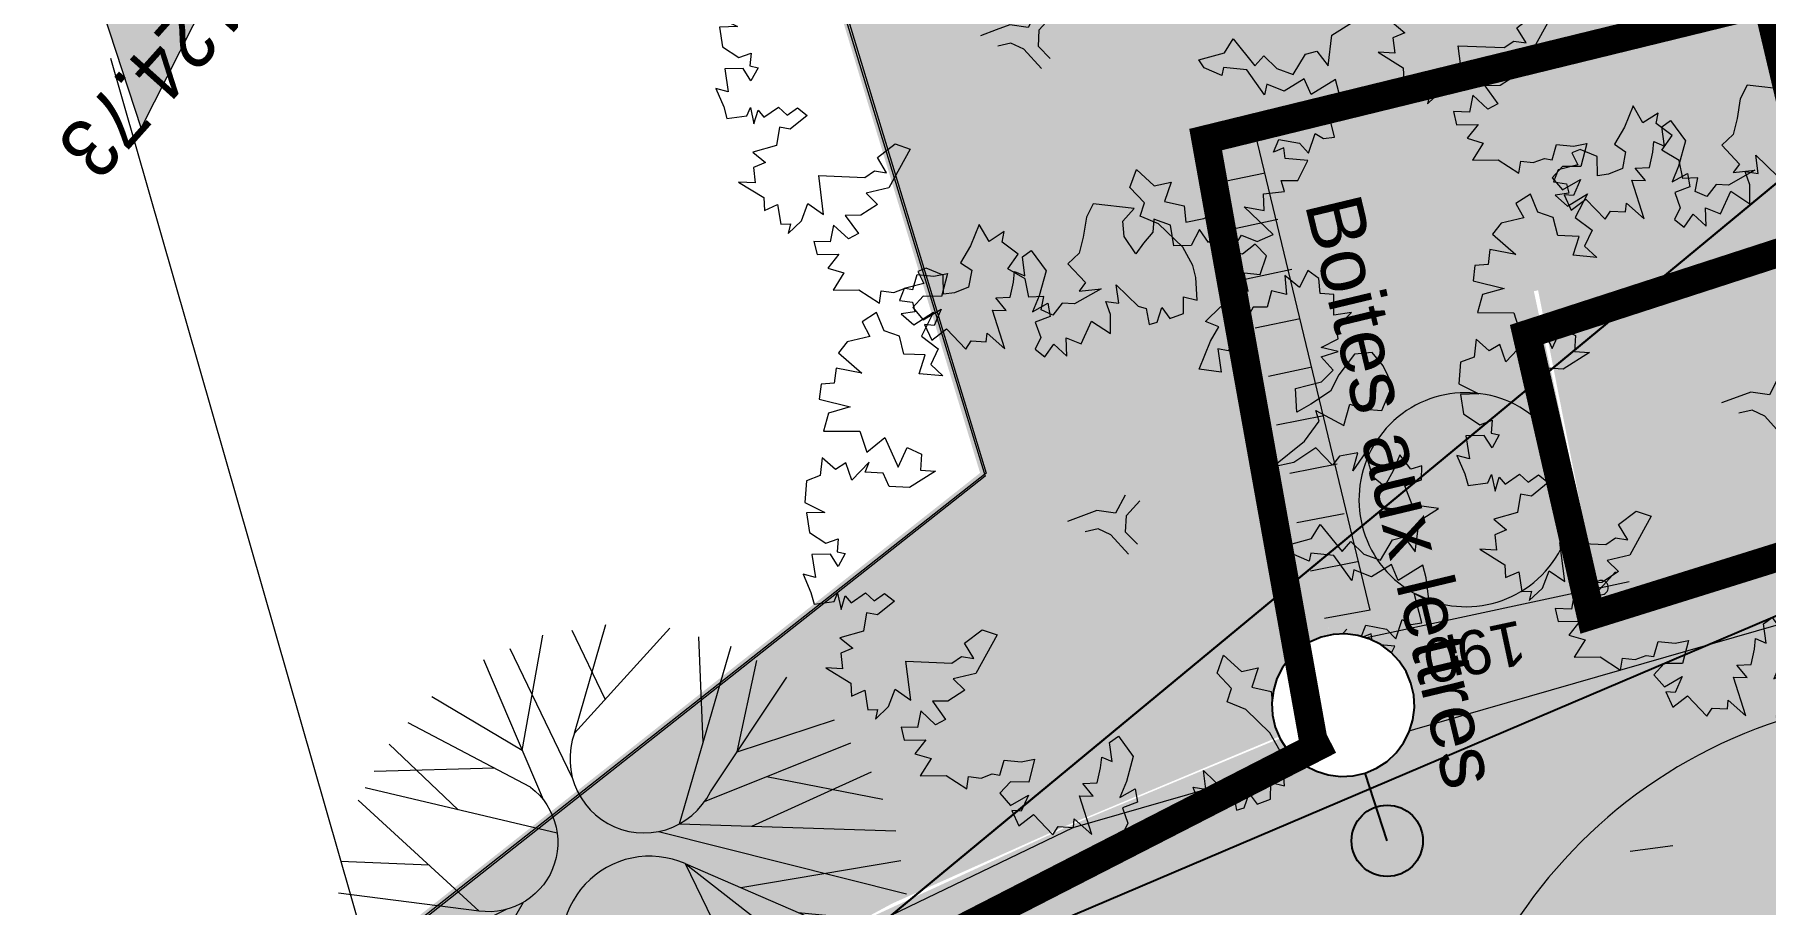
# Model space of a CAD drawing. Header units: metres. Extents: x -2858 to 512, y -1995 to 1252.
# Drawn here: x -429.88 to -417.75, y -83.47 to -77.38 of the extents above; entities that cross this region are included whole.
import ezdxf
from ezdxf import colors
from ezdxf.entities.mleader import LeaderData, LeaderLine
from ezdxf.enums import TextEntityAlignment as Align
from ezdxf.lldxf.tags import DXFTag
from ezdxf.math import Vec2, Vec3

# ---------------------------------------------------------------- set-up
doc = ezdxf.new("R2010")
doc.units = ezdxf.units.M
for name, color, linetype in [('&G_05_VU_02', 7, 'Continuous'), ('--ui- Rsx Humides- EP projeté', 150, 'EP proj'), ('--ui- Rsx Humides- EP texte', 5, 'Continuous'), ('04-NIV-COT', 1, 'Continuous'), ('10-ECL-LUM', 32, 'Continuous'), ('Calque commun', 7, 'Continuous'), ('Calque100', 7, 'Continuous'), ('Calque15', 7, 'Continuous'), ('Calque5', 7, 'Continuous'), ('Textes', 7, 'Continuous')]:
    doc.layers.add(name, color=color, linetype=linetype)
doc.layers.add('03-HCH-15x30-0 à 10cm', color=7, linetype='Continuous', lineweight=0, true_color=0xb3ffff)
doc.layers.add('03-HCH-15x40-10cm', color=7, linetype='Continuous', lineweight=0, true_color=0xb196e4)
doc.layers.add('04-NIV-MSQ', color=255, linetype='Continuous', lineweight=0)
doc.layers.add('05.2-EP-400PVC', color=5, linetype='Continuous', lineweight=30)
doc.styles.add('ARIAL', font='arial.ttf')
doc.styles.add('Arial12', font='arial.ttf', dxfattribs={"width": 0.9, "height": 0.41584})
doc.styles.add('Arial18', font='arial.ttf', dxfattribs={"height": 0.309252})
doc.styles.add('Arial7', font='arial.ttf', dxfattribs={"height": 0.395842})
doc.styles.get("Standard").update_dxf_attribs({"font": 'arial.ttf'})
tags = doc.linetypes.add('DASHDOT2', pattern=[0.5, 0.25, -0.125, 0, -0.125]).pattern_tags.tags
tags[10:11] = [DXFTag(74, 4), DXFTag(75, 0), DXFTag(340, '0'), DXFTag(46, 1.0), DXFTag(50, 0.0), DXFTag(44, 0.0), DXFTag(45, 0.0)]
tags[8:9] = [DXFTag(74, 4), DXFTag(75, 0), DXFTag(340, '0'), DXFTag(46, 1.0), DXFTag(50, 0.0), DXFTag(44, 0.0), DXFTag(45, 0.0)]
tags[6:7] = [DXFTag(74, 4), DXFTag(75, 0), DXFTag(340, '0'), DXFTag(46, 1.0), DXFTag(50, 0.0), DXFTag(44, 0.0), DXFTag(45, 0.0)]
tags[4:5] = [DXFTag(74, 4), DXFTag(75, 0), DXFTag(340, '0'), DXFTag(46, 1.0), DXFTag(50, 0.0), DXFTag(44, 0.0), DXFTag(45, 0.0)]
tags = doc.linetypes.add('DOT2', pattern=[0.125, 0, -0.125]).pattern_tags.tags
tags[6:7] = [DXFTag(74, 4), DXFTag(75, 0), DXFTag(340, '0'), DXFTag(46, 1.0), DXFTag(50, 0.0), DXFTag(44, 0.0), DXFTag(45, 0.0)]
tags[4:5] = [DXFTag(74, 4), DXFTag(75, 0), DXFTag(340, '0'), DXFTag(46, 1.0), DXFTag(50, 0.0), DXFTag(44, 0.0), DXFTag(45, 0.0)]
tags = doc.linetypes.add('EP proj', pattern='A,0.3,-0.1,0.1,-0.1,0.3,-0.2,["EP",Standard,S=0.1,R=0,X=-0.1,Y=-0.05],-0.25', length=1.35).pattern_tags.tags
tags[14] = DXFTag(74, 10)
tags = doc.linetypes.add('HIDDEN2', pattern=[0.1875, 0.125, -0.0625]).pattern_tags.tags
tags[6:7] = [DXFTag(74, 4), DXFTag(75, 0), DXFTag(340, '0'), DXFTag(46, 1.0), DXFTag(50, 0.0), DXFTag(44, 0.0), DXFTag(45, 0.0)]
tags[4:5] = [DXFTag(74, 4), DXFTag(75, 0), DXFTag(340, '0'), DXFTag(46, 1.0), DXFTag(50, 0.0), DXFTag(44, 0.0), DXFTag(45, 0.0)]
tags = doc.linetypes.add('HIDDENX2', pattern=[0.75, 0.5, -0.25]).pattern_tags.tags
tags[6:7] = [DXFTag(74, 4), DXFTag(75, 0), DXFTag(340, '0'), DXFTag(46, 1.0), DXFTag(50, 0.0), DXFTag(44, 0.0), DXFTag(45, 0.0)]
tags[4:5] = [DXFTag(74, 4), DXFTag(75, 0), DXFTag(340, '0'), DXFTag(46, 1.0), DXFTag(50, 0.0), DXFTag(44, 0.0), DXFTag(45, 0.0)]

# ---------------------------------------------------------------- blocks, each defined once
blk = doc.blocks.new('ECL-LUM1')
at = {"true_color": 0xf8991e}
h = blk.add_hatch(color=30, dxfattribs=at)
h.dxf.hatch_style = 1
edge = h.paths.add_edge_path()
edge.add_arc((0, 0), 0.125, 0, 360)
at = {"color": 30, "true_color": 0xf8991e}
blk.add_circle((0, 0), 0.125, dxfattribs=at)
at = {"color": 30, "lineweight": 0, "true_color": 0xf8991e}
blk.add_wipeout([(0, 0.75), (-0.0434, 0.7462), (-0.0855, 0.7349), (-0.125, 0.7165), (-0.1607, 0.6915), (-0.1915, 0.6607), (-0.2165, 0.625), (-0.2349, 0.5855), (-0.2462, 0.5434), (-0.25, 0.5), (-0.2462, 0.4566), (-0.2349, 0.4145), (-0.2165, 0.375), (-0.1915, 0.3393), (-0.1607, 0.3085), (-0.125, 0.2835), (-0.0855, 0.2651), (-0.0434, 0.2538), (0, 0.25), (0.0434, 0.2538), (0.0855, 0.2651), (0.125, 0.2835), (0.1607, 0.3085), (0.1915, 0.3393), (0.2165, 0.375), (0.2349, 0.4145), (0.2462, 0.4566), (0.25, 0.5), (0.2462, 0.5434), (0.2349, 0.5855), (0.2165, 0.625), (0.1915, 0.6607), (0.1607, 0.6915), (0.125, 0.7165), (0.0855, 0.7349), (0.0434, 0.7462)], dxfattribs=at)
at = {"layer": '&G_05_VU_02'}
h = blk.add_hatch(dxfattribs=at)
h.set_pattern_fill('ANGLE', color=256)
h.set_pattern_definition([(0, (0, 0), (0, 6.985), [5.08, -1.905]), (90, (0, 0), (-6.985, 4e-16), [5.08, -1.905])])
h.paths.add_polyline_path([(0, 0.75), (-0.0434, 0.7462), (-0.0855, 0.7349), (-0.125, 0.7165), (-0.1607, 0.6915), (-0.1915, 0.6607), (-0.2165, 0.625), (-0.2349, 0.5855), (-0.2462, 0.5434), (-0.25, 0.5), (-0.2462, 0.4566), (-0.2349, 0.4145), (-0.2165, 0.375), (-0.1915, 0.3393), (-0.1607, 0.3085), (-0.125, 0.2835), (-0.0855, 0.2651), (-0.0434, 0.2538), (0, 0.25), (0.0434, 0.2538), (0.0855, 0.2651), (0.125, 0.2835), (0.1607, 0.3085), (0.1915, 0.3393), (0.2165, 0.375), (0.2349, 0.4145), (0.2462, 0.4566), (0.25, 0.5), (0.2462, 0.5434), (0.2349, 0.5855), (0.2165, 0.625), (0.1915, 0.6607), (0.1607, 0.6915), (0.125, 0.7165), (0.0855, 0.7349), (0.0434, 0.7462)])
at = {"color": 30, "true_color": 0xf8991e, "flags": 128}
blk.add_lwpolyline([(0, 0.75), (-0.0434, 0.7462), (-0.0855, 0.7349), (-0.125, 0.7165), (-0.1607, 0.6915), (-0.1915, 0.6607), (-0.2165, 0.625), (-0.2349, 0.5855), (-0.2462, 0.5434), (-0.25, 0.5), (-0.2462, 0.4566), (-0.2349, 0.4145), (-0.2165, 0.375), (-0.1915, 0.3393), (-0.1607, 0.3085), (-0.125, 0.2835), (-0.0855, 0.2651), (-0.0434, 0.2538), (0, 0.25), (0.0434, 0.2538), (0.0855, 0.2651), (0.125, 0.2835), (0.1607, 0.3085), (0.1915, 0.3393), (0.2165, 0.375), (0.2349, 0.4145), (0.2462, 0.4566), (0.25, 0.5), (0.2462, 0.5434), (0.2349, 0.5855), (0.2165, 0.625), (0.1915, 0.6607), (0.1607, 0.6915), (0.125, 0.7165), (0.0855, 0.7349), (0.0434, 0.7462)], close=True, dxfattribs=at)
blk.add_lwpolyline([(0, 0), (0, 0.25)], dxfattribs=at)
blk = doc.blocks.new('NIV-HG')
h = blk.add_hatch(color=256)
edge = h.paths.add_edge_path()
edge.add_arc((0.1, -0.1), 0.0187, 180, 360)
edge.add_arc((0.1, -0.1), 0.0187, 0, 180)
blk.add_lwpolyline([(0.0812, -0.1, 1), (0.1187, -0.1, 1)], format="xyb", close=True)
at = {"layer": '04-NIV-MSQ', "flags": 128}
blk.add_lwpolyline([(0.175, -0.375), (0.1811, -0.3387), (0.1985, -0.3063), (0.2379, -0.2654), (0.2848, -0.2336), (0.3404, -0.2087), (0.3988, -0.1915), (0.4739, -0.1791), (0.55, -0.175), (0.6261, -0.1791), (0.7012, -0.1915), (0.7596, -0.2087), (0.8152, -0.2336), (0.8621, -0.2654), (0.9015, -0.3063), (0.9189, -0.3387), (0.925, -0.375), (0.9189, -0.4113), (0.9015, -0.4437), (0.8621, -0.4846), (0.8152, -0.5164), (0.7596, -0.5413), (0.7012, -0.5585), (0.6261, -0.5709), (0.55, -0.575), (0.4739, -0.5709), (0.3988, -0.5585), (0.3404, -0.5413), (0.2848, -0.5164), (0.2379, -0.4846), (0.1985, -0.4437), (0.1811, -0.4113)], close=True, dxfattribs=at)
blk.add_wipeout([(0.175, -0.375), (0.1811, -0.3387), (0.1985, -0.3063), (0.2379, -0.2654), (0.2848, -0.2336), (0.3404, -0.2087), (0.3988, -0.1915), (0.4739, -0.1791), (0.55, -0.175), (0.6261, -0.1791), (0.7012, -0.1915), (0.7596, -0.2087), (0.8152, -0.2336), (0.8621, -0.2654), (0.9015, -0.3063), (0.9189, -0.3387), (0.925, -0.375), (0.9189, -0.4113), (0.9015, -0.4437), (0.8621, -0.4846), (0.8152, -0.5164), (0.7596, -0.5413), (0.7012, -0.5585), (0.6261, -0.5709), (0.55, -0.575), (0.4739, -0.5709), (0.3988, -0.5585), (0.3404, -0.5413), (0.2848, -0.5164), (0.2379, -0.4846), (0.1985, -0.4437), (0.1811, -0.4113)]).dxf.layer = '04-NIV-MSQ'
blk.add_lwpolyline([(0.175, -0.375, 0.166601), (0.1985, -0.4437, 0.105514), (0.2848, -0.5164, 0.068239), (0.3988, -0.5585, 0.054409), (0.55, -0.575, 0.054409), (0.7012, -0.5585, 0.068239), (0.8152, -0.5164, 0.105514), (0.9015, -0.4437, 0.166601), (0.925, -0.375, 0.166601), (0.9015, -0.3063, 0.105514), (0.8152, -0.2336, 0.068239), (0.7012, -0.1915, 0.054409), (0.55, -0.175, 0.054409), (0.3988, -0.1915, 0.068239), (0.2848, -0.2336, 0.105514), (0.1985, -0.3063, 0.166601)], format="xyb", close=True)
at = {"style": 'ARIAL', "width": 0.75}
blk.add_attdef('COTE', text='', height=0.175, dxfattribs=at).set_placement((0.55, -0.375), align=Align.MIDDLE_CENTER)
blk = doc.blocks.new('arb5')
at = {"layer": 'Calque commun', "color": 0, "linetype": 'ByBlock', "lineweight": -2}
for p, q in [((0.5471, 1.1695), (0.5453, 1.0957)), ((0.5765, 1.1565), (0.5471, 1.1695)), ((0.587, 1.1277), (0.5765, 1.1565)), ((0.7301, 1.1483), (0.7012, 1.1181)), ((0.7426, 1.1256), (0.7301, 1.1483)), ((0.7656, 1.146), (0.7426, 1.1256)), ((0.7891, 1.134), (0.7656, 1.146)), ((0.3387, 1.1317), (0.3079, 1.0847)), ((0.3544, 1.1189), (0.3387, 1.1317)), ((0.3582, 1.1012), (0.3544, 1.1189)), ((0.3929, 1.1166), (0.3582, 1.1012)), ((0.3908, 1.0919), (0.3929, 1.1166)), ((0.4432, 1.1359), (0.4037, 1.1244)), ((0.4037, 1.1244), (0.429, 1.0916)), ((0.4638, 1.113), (0.4432, 1.1359)), ((0.4747, 1.1318), (0.4638, 1.113)), ((0.504, 1.1059), (0.4747, 1.1318)), ((0.5259, 1.1274), (0.504, 1.1059)), ((0.5453, 1.0957), (0.5259, 1.1274)), ((0.6245, 1.1345), (0.587, 1.1277)), ((0.5876, 1.0636), (0.6282, 1.1136)), ((0.6282, 1.1136), (0.6245, 1.1345)), ((0.7012, 1.1181), (0.6884, 1.0993)), ((0.7842, 1.1095), (0.7891, 1.134)), ((0.8099, 1.1212), (0.7842, 1.1095)), ((0.8225, 1.1132), (0.8099, 1.1212)), ((0.2724, 1.0819), (0.2593, 1.0614)), ((0.2983, 1.1123), (0.2724, 1.0819)), ((0.3079, 1.0847), (0.2983, 1.1123)), ((0.411, 1.0591), (0.3908, 1.0919)), ((0.429, 1.0916), (0.4163, 1.0768)), ((0.6884, 1.0993), (0.6763, 1.0628)), ((0.8046, 1.0894), (0.8225, 1.1132)), ((0.8115, 1.0755), (0.8046, 1.0894)), ((0.2593, 1.0614), (0.3105, 1.0472)), ((0.4348, 1.0679), (0.411, 1.0591)), ((0.4163, 1.0768), (0.4348, 1.0679)), ((0.6112, 1.0555), (0.5876, 1.0636)), ((0.6386, 1.0356), (0.6112, 1.0555)), ((0.6763, 1.0628), (0.6746, 1.0009)), ((0.8099, 1.0195), (0.8115, 1.0755)), ((0.8832, 1.0722), (0.8574, 1.0487)), ((0.8899, 1.0307), (0.8832, 1.0722)), ((0.2504, 1.0348), (0.2037, 1.0016)), ((0.2442, 1.0013), (0.2504, 1.0348)), ((0.3105, 1.0472), (0.2976, 1.0186)), ((0.2976, 1.0186), (0.3388, 1.0065)), ((0.6187, 1.0132), (0.6386, 1.0356)), ((0.8318, 1.0458), (0.8099, 1.0195)), ((0.8454, 1.026), (0.8318, 1.0458)), ((0.8574, 1.0487), (0.8454, 1.026)), ((0.9334, 1.045), (0.8899, 1.0307)), ((0.9439, 1.0173), (0.9334, 1.045)), ((0.9677, 1.0408), (0.9439, 1.0173)), ((0.9675, 1.0084), (0.9677, 1.0408)), ((0.1632, 1.0129), (0.1908, 0.9722)), ((0.2037, 1.0016), (0.1632, 1.0129)), ((0.2627, 0.9893), (0.2442, 1.0013)), ((0.3053, 0.998), (0.2627, 0.9893)), ((0.3177, 0.9683), (0.3053, 0.998)), ((0.3388, 1.0065), (0.3512, 0.974)), ((0.637, 0.9815), (0.6187, 1.0132)), ((0.6746, 1.0009), (0.6873, 0.9662)), ((0.9962, 1.0121), (0.9675, 1.0084)), ((0.9751, 0.9827), (0.998, 0.9893)), ((0.998, 0.9893), (0.9962, 1.0121)), ((0.1908, 0.9722), (0.1745, 0.9388)), ((0.3166, 0.9348), (0.3177, 0.9683)), ((0.3512, 0.974), (0.3682, 0.9845)), ((0.3682, 0.9845), (0.3568, 0.9295)), ((0.6026, 0.966), (0.637, 0.9815)), ((0.6289, 0.9481), (0.6026, 0.966)), ((0.6636, 0.9557), (0.6613, 0.9171)), ((0.6873, 0.9662), (0.6636, 0.9557)), ((0.9197, 0.9497), (0.9348, 0.9693)), ((0.9348, 0.9693), (0.9611, 0.9561)), ((0.9611, 0.9561), (0.9751, 0.9827)), ((0.145, 0.954), (0.1263, 0.9372)), ((0.1263, 0.9372), (0.144, 0.9264)), ((0.144, 0.9264), (0.1386, 0.8938)), ((0.1745, 0.9388), (0.145, 0.954)), ((0.3411, 0.9355), (0.3166, 0.9348)), ((0.3318, 0.8725), (0.3411, 0.9355)), ((0.3568, 0.9295), (0.3821, 0.8949)), ((0.6285, 0.9036), (0.6289, 0.9481)), ((0.878, 0.9067), (0.9206, 0.9288)), ((0.9503, 0.9396), (0.9197, 0.9497)), ((0.9206, 0.9288), (0.9503, 0.9396)), ((1.0351, 0.9476), (0.998, 0.8829)), ((1.0356, 0.9043), (1.0351, 0.9476)), ((0.1386, 0.8938), (0.1683, 0.9045)), ((0.1683, 0.9045), (0.2001, 0.9121)), ((0.2001, 0.9121), (0.2019, 0.8845)), ((0.3821, 0.8949), (0.3951, 0.9027)), ((0.3951, 0.9027), (0.4067, 0.8691)), ((0.6613, 0.9171), (0.6285, 0.9036)), ((0.8689, 0.8614), (0.878, 0.9067)), ((0.9586, 0.8911), (0.934, 0.8767)), ((0.9773, 0.8724), (0.9586, 0.8911)), ((0.9815, 0.9019), (0.9773, 0.8724)), ((0.998, 0.8829), (0.9815, 0.9019)), ((1.0486, 0.914), (1.0356, 0.9043)), ((1.0662, 0.8922), (1.0486, 0.914)), ((1.0839, 0.8952), (1.0662, 0.8922)), ((1.0804, 0.844), (1.0839, 0.8952)), ((0.2019, 0.8845), (0.1776, 0.8442)), ((0.3614, 0.8782), (0.3318, 0.8725)), ((0.4026, 0.8522), (0.3614, 0.8782)), ((0.4067, 0.8691), (0.4026, 0.8522)), ((0.8885, 0.8573), (0.8689, 0.8614)), ((0.9113, 0.8847), (0.8885, 0.8573)), ((0.9182, 0.865), (0.9113, 0.8847)), ((0.934, 0.8767), (0.9182, 0.865)), ((0.1776, 0.8442), (0.2182, 0.8498)), ((0.2182, 0.8498), (0.1877, 0.8343)), ((0.1877, 0.8343), (0.2151, 0.8135)), ((1.1139, 0.8378), (1.0804, 0.844)), ((1.1018, 0.8092), (1.1139, 0.8378)), ((0.0531, 0.7971), (0.0382, 0.7606)), ((0.1005, 0.8144), (0.0531, 0.7971)), ((0.12, 0.7895), (0.1005, 0.8144)), ((0.2151, 0.8135), (0.2357, 0.8153)), ((0.2357, 0.8153), (0.2333, 0.7708)), ((1.0041, 0.7764), (1.0426, 0.797)), ((1.0426, 0.797), (1.0652, 0.772)), ((1.0605, 0.8126), (1.0912, 0.823)), ((1.097, 0.8013), (1.0605, 0.8126)), ((1.0912, 0.823), (1.1018, 0.8092)), ((1.0936, 0.7718), (1.097, 0.8013)), ((0.1317, 0.7629), (0.12, 0.7895)), ((0.1684, 0.7812), (0.1317, 0.7629)), ((0.1826, 0.7251), (0.1684, 0.7812)), ((0.2333, 0.7708), (0.2805, 0.7598)), ((1.0246, 0.7616), (1.0041, 0.7764)), ((1.0652, 0.772), (1.0936, 0.7718)), ((0.0382, 0.7606), (0.034, 0.7291)), ((0.1929, 0.7427), (0.1826, 0.7251)), ((0.2382, 0.7472), (0.1929, 0.7427)), ((0.3139, 0.7358), (0.2382, 0.7472)), ((0.2805, 0.7598), (0.3139, 0.7358)), ((1.0432, 0.7367), (1.0246, 0.7616)), ((1.069, 0.7495), (1.0432, 0.7367)), ((1.0767, 0.7376), (1.069, 0.7495)), ((1.0964, 0.7276), (1.0767, 0.7376)), ((0.034, 0.7291), (0.0583, 0.7072)), ((0.0583, 0.7072), (0.1056, 0.7119)), ((0.1056, 0.7119), (0.1383, 0.7204)), ((0.1383, 0.7204), (0.1805, 0.7102)), ((0.2083, 0.7012), (0.1782, 0.6699)), ((0.1805, 0.7102), (0.2083, 0.7012)), ((1.11, 0.7086), (1.0964, 0.7276)), ((1.1287, 0.7214), (1.11, 0.7086)), ((1.1362, 0.6768), (1.1287, 0.7214)), ((0.075, 0.6815), (0.0905, 0.6538)), ((0.1033, 0.6655), (0.075, 0.6815)), ((0.1066, 0.6981), (0.1033, 0.6655)), ((0.137, 0.6967), (0.1066, 0.6981)), ((0.1782, 0.6699), (0.137, 0.6967)), ((1.1686, 0.6422), (1.1362, 0.6768)), ((0.0058, 0.6516), (0.0312, 0.6306)), ((0.044, 0.6493), (0.0058, 0.6516)), ((0.058, 0.6658), (0.044, 0.6493)), ((0.0905, 0.6538), (0.058, 0.6658)), ((0.5851, 0.6489), (0.584, 0.6182)), ((0.6099, 0.6496), (0.6055, 0.6015)), ((1.1319, 0.6355), (1.1686, 0.6422)), ((0.0312, 0.6306), (0.0034, 0.6052)), ((0.0034, 0.6052), (0.019, 0.5854)), ((0.584, 0.6182), (0.5602, 0.5987)), ((1.0526, 0.5663), (1.0608, 0.6065)), ((1.0608, 0.6065), (1.0804, 0.5996)), ((1.1131, 0.6053), (1.1455, 0.6078)), ((1.1405, 0.5763), (1.1131, 0.6053)), ((1.1455, 0.6078), (1.1319, 0.6355)), ((0.019, 0.5854), (0, 0.565)), ((0.5602, 0.5987), (0.5236, 0.5982)), ((0.5344, 0.5714), (0.5707, 0.5809)), ((0.5707, 0.5809), (0.5902, 0.5523)), ((0.6055, 0.6015), (0.6132, 0.5766)), ((0.6132, 0.5766), (0.6337, 0.5627)), ((0.8823, 0.5716), (0.9613, 0.5907)), ((0.9613, 0.5907), (0.9965, 0.5668)), ((0.9965, 0.5668), (0.9976, 0.5963)), ((0.9976, 0.5963), (1.033, 0.587)), ((1.033, 0.587), (1.0526, 0.5663)), ((1.0804, 0.5996), (1.0801, 0.5622)), ((1.0801, 0.5622), (1.107, 0.5786)), ((1.107, 0.5786), (1.1265, 0.5559)), ((1.1265, 0.5559), (1.1405, 0.5763)), ((0, 0.565), (0.0029, 0.5402)), ((0.0029, 0.5402), (0.0365, 0.5498)), ((0.0365, 0.5498), (0.0382, 0.5151)), ((0.0382, 0.5151), (0.062, 0.5408)), ((0.062, 0.5408), (0.0756, 0.5159)), ((0.1525, 0.5193), (0.1645, 0.5439)), ((0.1645, 0.5439), (0.1853, 0.5348)), ((0.2206, 0.5156), (0.2484, 0.5492)), ((0.2484, 0.5492), (0.2718, 0.5152)), ((0.5902, 0.5523), (0.6138, 0.5403)), ((0.8939, 0.5448), (0.8823, 0.5716)), ((0.9341, 0.5377), (0.8939, 0.5448)), ((0.9434, 0.5692), (0.9341, 0.5377)), ((0.9559, 0.5502), (0.9434, 0.5692)), ((0.9767, 0.5453), (0.9559, 0.5502)), ((1.0313, 0.4806), (0.9767, 0.5453)), ((0.0756, 0.5159), (0.1033, 0.5306)), ((0.1033, 0.5306), (0.1209, 0.5116)), ((0.1209, 0.5116), (0.1525, 0.5193)), ((0.1853, 0.5348), (0.2109, 0.5317)), ((0.2109, 0.5317), (0.2206, 0.5156)), ((0.2718, 0.5152), (0.2193, 0.4959)), ((0.6138, 0.5403), (0.6412, 0.5263)), ((1.0779, 0.5354), (1.0313, 0.4806)), ((1.0827, 0.5008), (1.0779, 0.5354)), ((1.1143, 0.5135), (1.0827, 0.5008)), ((1.1478, 0.5112), (1.1143, 0.5135)), ((1.132, 0.5023), (1.1478, 0.5112)), ((0.0674, 0.4805), (0.0347, 0.4659)), ((0.085, 0.4567), (0.0674, 0.4805)), ((0.1049, 0.485), (0.085, 0.4567)), ((0.1303, 0.4505), (0.1049, 0.485)), ((0.1543, 0.4945), (0.1207, 0.4829)), ((0.1207, 0.4829), (0.1303, 0.4505)), ((0.1599, 0.4668), (0.1543, 0.4945)), ((0.2193, 0.4959), (0.1897, 0.4894)), ((0.1897, 0.4894), (0.1993, 0.4646)), ((1.1218, 0.461), (1.1446, 0.4896)), ((1.1446, 0.4896), (1.132, 0.5023)), ((0.0347, 0.4659), (0.0325, 0.4363)), ((0.1993, 0.4646), (0.1599, 0.4668)), ((1.1462, 0.4502), (1.1218, 0.461)), ((1.1295, 0.4334), (1.1462, 0.4502)), ((0.0325, 0.4363), (0.062, 0.4313)), ((0.062, 0.4313), (0.0806, 0.3996)), ((1.1397, 0.3801), (1.1295, 0.4334)), ((0.0806, 0.3996), (0.0412, 0.398)), ((0.0412, 0.398), (0.0575, 0.3652)), ((0.9644, 0.3905), (1.0038, 0.3843)), ((0.9662, 0.3677), (0.9644, 0.3905)), ((1.0038, 0.3843), (1.0146, 0.3673)), ((1.0146, 0.3673), (1.0432, 0.386)), ((1.0432, 0.386), (1.0816, 0.362)), ((1.0799, 0.3924), (1.1015, 0.3824)), ((1.0816, 0.362), (1.0799, 0.3924)), ((1.1015, 0.3824), (1.1202, 0.4039)), ((1.1202, 0.4039), (1.1397, 0.3801)), ((0.0575, 0.3652), (0.0882, 0.3709)), ((0.0882, 0.3709), (0.0821, 0.3425)), ((0.0821, 0.3425), (0.1137, 0.351)), ((0.1137, 0.351), (0.136, 0.3283)), ((0.989, 0.3627), (0.9662, 0.3677)), ((0.9888, 0.3411), (0.989, 0.3627)), ((0.136, 0.3283), (0.1121, 0.2978)), ((1.0203, 0.3338), (0.9888, 0.3411)), ((1.0182, 0.3172), (1.0203, 0.3338)), ((1.0419, 0.3288), (1.0182, 0.3172)), ((1.024, 0.3034), (1.0419, 0.3288)), ((0.1121, 0.2978), (0.1248, 0.2681)), ((0.1703, 0.2835), (0.194, 0.2864)), ((0.194, 0.2864), (0.1849, 0.249)), ((1.0398, 0.3091), (1.024, 0.3034)), ((1.068, 0.2853), (1.0398, 0.3091)), ((0.1248, 0.2681), (0.1435, 0.2829)), ((0.1435, 0.2829), (0.1703, 0.2835)), ((0.2846, 0.2826), (0.3376, 0.2655)), ((0.315, 0.2559), (0.2846, 0.2826)), ((0.2953, 0.2541), (0.315, 0.2559)), ((0.3376, 0.2655), (0.3524, 0.2477)), ((0.7316, 0.2446), (0.7545, 0.263)), ((0.737, 0.2848), (0.792, 0.2698)), ((0.7545, 0.263), (0.737, 0.2848)), ((0.792, 0.2698), (0.8154, 0.2409)), ((0.9606, 0.2645), (0.9871, 0.271)), ((0.9684, 0.2514), (0.9606, 0.2645)), ((0.9871, 0.271), (0.9802, 0.2454)), ((1.0411, 0.2331), (1.0561, 0.2665)), ((1.0561, 0.2665), (1.068, 0.2853)), ((0.1659, 0.2284), (0.1344, 0.2278)), ((0.1344, 0.2278), (0.1792, 0.1663)), ((0.1849, 0.249), (0.1659, 0.2284)), ((0.2918, 0.2068), (0.2953, 0.2541)), ((0.3524, 0.2477), (0.38, 0.2503)), ((0.3877, 0.2277), (0.3659, 0.2149)), ((0.38, 0.2503), (0.3877, 0.2277)), ((0.7404, 0.217), (0.7316, 0.2446)), ((0.7779, 0.2293), (0.7404, 0.217)), ((0.7547, 0.1743), (0.7779, 0.2293)), ((0.8154, 0.2409), (0.8045, 0.2164)), ((0.9494, 0.237), (0.9684, 0.2514)), ((0.971, 0.2258), (0.9494, 0.237)), ((0.9766, 0.1903), (0.971, 0.2258)), ((0.9802, 0.2454), (1.0036, 0.2208)), ((1.0036, 0.2208), (1.0303, 0.254)), ((1.0303, 0.254), (1.0411, 0.2331)), ((0.206, 0.174), (0.2366, 0.1943)), ((0.2366, 0.1943), (0.2634, 0.209)), ((0.2634, 0.209), (0.2918, 0.2068)), ((0.3855, 0.1951), (0.3656, 0.1676)), ((0.3659, 0.2149), (0.3855, 0.1951)), ((0.8045, 0.2164), (0.826, 0.1907)), ((0.1792, 0.1663), (0.206, 0.174)), ((0.3656, 0.1676), (0.3732, 0.1313)), ((0.5988, 0.146), (0.599, 0.1767)), ((0.599, 0.1767), (0.6255, 0.1419)), ((0.7971, 0.1681), (0.7547, 0.1743)), ((0.7771, 0.1328), (0.7971, 0.1681)), ((0.826, 0.1907), (0.8071, 0.1838)), ((0.8071, 0.1838), (0.8535, 0.1826)), ((0.8535, 0.1826), (0.8375, 0.1531)), ((0.9304, 0.1859), (0.9539, 0.162)), ((0.9419, 0.1464), (0.9304, 0.1859)), ((0.9539, 0.162), (0.9766, 0.1903)), ((0.3732, 0.1313), (0.3405, 0.1276)), ((0.3405, 0.1276), (0.3441, 0.091)), ((0.5683, 0.1364), (0.5988, 0.146)), ((0.5719, 0.0981), (0.5683, 0.1364)), ((0.6255, 0.1419), (0.5927, 0.1264)), ((0.8221, 0.0832), (0.7771, 0.1328)), ((0.8375, 0.1531), (0.8592, 0.147)), ((0.8592, 0.147), (0.8597, 0.1144)), ((0.8597, 0.1144), (0.8866, 0.1339)), ((0.8866, 0.1339), (0.9102, 0.1219)), ((0.9102, 0.1219), (0.9419, 0.1464)), ((0.4201, 0.0844), (0.4467, 0.1011)), ((0.4467, 0.1011), (0.4722, 0.0891)), ((0.5245, 0.0847), (0.5719, 0.0981)), ((0.5927, 0.1264), (0.6181, 0.0966)), ((0.6181, 0.0966), (0.5993, 0.0683)), ((0.3441, 0.091), (0.3274, 0.0804)), ((0.3274, 0.0804), (0.3597, 0.0722)), ((0.3597, 0.0722), (0.3488, 0.0377)), ((0.4238, 0.0599), (0.4201, 0.0844)), ((0.4878, 0.076), (0.462, 0.0517)), ((0.4722, 0.0891), (0.4878, 0.076)), ((0.5658, 0.0734), (0.5245, 0.0847)), ((0.5664, 0.043), (0.5658, 0.0734)), ((0.5993, 0.0683), (0.6109, 0.0407)), ((0.6958, 0.0636), (0.7211, 0.022)), ((0.6973, 0.0065), (0.6958, 0.0636)), ((0.7559, 0.0896), (0.7915, 0.0676)), ((0.7842, 0.0381), (0.7559, 0.0896)), ((0.7915, 0.0676), (0.8221, 0.0832)), ((0.3488, 0.0377), (0.3883, 0.0523)), ((0.3883, 0.0523), (0.4238, 0.0599)), ((0.462, 0.0517), (0.4736, 0.0201)), ((0.4885, 0.0129), (0.4974, 0.0357)), ((0.4974, 0.0357), (0.5287, 0.0157)), ((0.5369, 0.0441), (0.5468, 0.0589)), ((0.5505, 0.0243), (0.5369, 0.0441)), ((0.5468, 0.0589), (0.5664, 0.043)), ((0.6109, 0.0407), (0.5957, 0.0081)), ((0.7211, 0.022), (0.7437, 0.0385)), ((0.7437, 0.0385), (0.7616, 0.0217)), ((0.7616, 0.0217), (0.7842, 0.0381)), ((0.4736, 0.0201), (0.4885, 0.0129)), ((0.5287, 0.0157), (0.5505, 0.0243)), ((0.5957, 0.0081), (0.6263, 0)), ((0.6263, 0), (0.6364, 0.0286)), ((0.6364, 0.0286), (0.6717, 0.0047)), ((0.6717, 0.0047), (0.6973, 0.0065))]:
    blk.add_line(p, q, dxfattribs=at)
blk = doc.blocks.new('geometrebondepartleger')
at = {"layer": 'Calque commun', "color": 10, "linetype": 'DASHDOT2', "lineweight": 18, "flags": 128}
blk.add_lwpolyline([(45.287, 98.087), (42.936, 93.876), (22.492, 69.355), (46.896, 54.821), (60.022, 76.482), (130.155, 64.253), (145.314, 148.376), (109.348, 154.881), (91.263, 130.116), (87.378, 124.832), (86.331, 123.279), (83.811, 118.812), (74.918, 102.586), (72.616, 98.359), (63.065, 85.914), (45.158, 97.961)], close=True, dxfattribs=at)
at = {"layer": 'Calque5', "color": 30, "linetype": 'Continuous', "lineweight": 9, "true_color": 0xff7f00}
for points in [[(46.862, 54.842, 79), (60.001, 76.473, 79), (46.896, 54.821, 79), (60.036, 76.452, 79)], [(60.022, 76.482, 79), (130.155, 64.253, 79), (60.015, 76.443, 79), (130.148, 64.214, 79)]]:
    blk.add_trace(points, dxfattribs=at)
at = {"layer": 'Calque15', "color": 1, "linetype": 'ByBlock', "lineweight": -2, "style": 'Arial12', "width": 0.9}
blk.add_text('124.73', height=0.4158, dxfattribs=at).set_placement((61.04, 70.482, 203.731), align=Align.TOP_LEFT)
blk = doc.blocks.new('_12-2')
at = {"layer": 'Calque commun', "color": 18, "linetype": 'Continuous', "lineweight": 9, "true_color": 0x000000}
blk.add_trace([(-0.35, -0.35), (0, 0), (0.35, -0.35)], dxfattribs=at)
at = {"layer": 'Calque100', "color": 6, "linetype": 'Continuous', "lineweight": 18}
mesh = blk.add_polyface(dxfattribs=at)
corners = [(-0.35, -0.35), (0, 0), (0.35, -0.35)]
mesh.append_faces([[corners[k] for k in face] for face in [(0, 1, 2)]], dxfattribs={"color": 6})
blk = doc.blocks.new('new279')
at = {"layer": 'Calque commun', "color": 1, "linetype": 'Continuous', "lineweight": 9}
blk.add_arc((0, 0), 0.5, 0, 359.9994, dxfattribs=at)
blk = doc.blocks.new('new280')
at = {"layer": 'Calque commun', "color": 1, "linetype": 'Continuous', "lineweight": 9}
blk.add_arc((0, 0), 0.5, 0, 359.9994, dxfattribs=at)
blk = doc.blocks.new('DimLine6611')
at = {"layer": 'Calque commun', "color": 1, "linetype": 'Continuous', "lineweight": 9}
for p, q in [((-12.507, 68.897), (-12.669, 69.015)), ((-12.657, 68.897), (-12.307, 68.897)), ((-12.507, 68.897), (-10.951, 67.762)), ((-11.101, 67.762), (-10.751, 67.762)), ((-10.951, 67.762), (-10.79, 67.644))]:
    blk.add_line(p, q, dxfattribs=at)
at = {"layer": 'Calque commun', "color": 1, "linetype": 'Continuous', "lineweight": 9, "xscale": 0.1000000025320261, "yscale": 0.1000000025320261, "zscale": 0.1000000025320261, "rotation": 323.8995368799146}
for name, p in [('new279', (-12.507, 68.897)), ('new280', (-10.951, 67.762))]:
    blk.add_blockref(name, p, dxfattribs=at)
at = {"layer": 'Calque commun', "color": 1, "linetype": 'Continuous', "lineweight": 9, "style": 'Arial18'}
blk.add_text('190', height=0.3093, rotation=323.8995, dxfattribs=at).set_placement((-11.723, 68.338), align=Align.BOTTOM_CENTER)
blk = doc.blocks.new('arb05')
at = {"layer": 'Calque commun', "color": 82, "linetype": 'Continuous', "lineweight": 9}
for p, q in [((-0.738, 1.098), (-0.033, 2.484)), ((-0.672, 0.147), (0.28, 2.484)), ((-0.438, 0.722), (-0.28, 2.484)), ((-0.203, 1.3), (0.28, 2.484)), ((-0.672, 0.147), (-0.826, 2.36)), ((-0.367, 1.515), (-0.532, 2.427)), ((-0.203, 1.3), (0.567, 2.419)), ((0.935, 0.345), (0.826, 2.36)), ((-0.759, 1.392), (-1.08, 2.237)), ((-0.438, 0.722), (1.101, 2.227)), ((-0.672, 0.147), (-1.33, 2.117)), ((0.935, 0.345), (1.33, 2.117)), ((1.33, 2.117), (1.33, 2.117)), ((-1.014, 1.17), (-1.568, 1.927)), ((0.895, 1.08), (1.568, 1.927)), ((-0.726, -0.215), (-1.768, 1.768)), ((0.738, 0.01), (1.768, 1.768)), ((-0.841, 0.651), (-1.953, 1.536)), ((-0.899, -0.122), (-2.117, 1.33)), ((1.188, 0.778), (2.117, 1.33)), ((0.738, 0.01), (2.229, 1.098)), ((-1.715, 0.169), (-2.247, 1.06)), ((-1.306, 0.363), (-2.36, 0.826)), ((1.959, 0.291), (2.36, 0.826)), ((-1.19, -0.09), (-2.429, 0.522)), ((1.147, 0.308), (2.484, 0.28)), ((-1.704, -0.168), (-2.484, 0.28)), ((1.959, 0.291), (2.484, 0.28)), ((1.959, 0.291), (2.484, -0.028)), ((-0.672, 0.147), (-0.651, 0.091)), ((-0.672, 0.147), (-0.672, 0.147)), ((-0.651, 0.091), (-0.626, 0.037)), ((-0.626, 0.037), (-0.597, -0.015)), ((0.707, -0.041), (0.738, 0.01)), ((-1.287, -0.108), (-2.484, -0.28)), ((-0.899, -0.122), (-2.36, -0.826)), ((-1.223, -0.094), (-1.287, -0.108)), ((-1.157, -0.087), (-1.223, -0.094)), ((-1.092, -0.086), (-1.157, -0.087)), ((-1.026, -0.091), (-1.092, -0.086)), ((-0.962, -0.104), (-1.026, -0.091)), ((-0.899, -0.122), (-0.962, -0.104)), ((-0.838, -0.147), (-0.899, -0.122)), ((-0.78, -0.178), (-0.838, -0.147)), ((-0.597, -0.015), (-0.564, -0.065)), ((-0.564, -0.065), (-0.527, -0.112)), ((-0.527, -0.112), (-0.487, -0.156)), ((0.592, -0.177), (0.634, -0.135)), ((0.634, -0.135), (0.672, -0.089)), ((0.672, -0.089), (0.707, -0.041)), ((-1.704, -0.168), (-2.417, -0.574)), ((-0.726, -0.215), (-0.78, -0.178)), ((-0.675, -0.257), (-0.726, -0.215)), ((-0.629, -0.304), (-0.675, -0.257)), ((-0.487, -0.156), (-0.444, -0.197)), ((-0.444, -0.197), (-0.397, -0.234)), ((-0.397, -0.234), (-0.348, -0.268)), ((-0.348, -0.268), (-0.296, -0.298)), ((-0.296, -0.298), (-0.242, -0.323)), ((0.395, -0.311), (0.448, -0.284)), ((0.422, -0.298), (2.432, -0.507)), ((0.448, -0.284), (0.499, -0.252)), ((0.499, -0.252), (0.547, -0.216)), ((0.53, -0.685), (2.484, -0.28)), ((0.547, -0.216), (0.592, -0.177)), ((-1.567, -0.444), (-2.232, -1.091)), ((-0.588, -0.355), (-0.629, -0.304)), ((-0.553, -0.41), (-0.588, -0.355)), ((-0.523, -0.468), (-0.553, -0.41)), ((-0.242, -0.323), (-0.186, -0.345)), ((-0.186, -0.345), (-0.129, -0.362)), ((-0.129, -0.362), (-0.071, -0.374)), ((-0.071, -0.374), (-0.012, -0.382)), ((-0.012, -0.382), (0.048, -0.386)), ((0.048, -0.386), (0.108, -0.385)), ((0.108, -0.385), (0.167, -0.379)), ((0.167, -0.379), (0.226, -0.369)), ((0.226, -0.369), (0.284, -0.354)), ((0.284, -0.354), (0.34, -0.335)), ((0.34, -0.335), (0.395, -0.311)), ((-0.499, -0.529), (-0.523, -0.468)), ((-0.481, -0.593), (-0.499, -0.529)), ((-0.47, -0.657), (-0.481, -0.593)), ((1.143, -0.558), (2.228, -1.1)), ((-0.466, -0.723), (-0.47, -0.657)), ((-0.468, -0.788), (-0.466, -0.723)), ((-0.004, -0.76), (0.041, -0.732)), ((0.041, -0.732), (0.089, -0.708)), ((0.089, -0.708), (0.138, -0.688)), ((0.138, -0.688), (0.189, -0.673)), ((0.189, -0.673), (0.241, -0.662)), ((0.241, -0.662), (0.294, -0.656)), ((0.294, -0.656), (0.347, -0.654)), ((0.347, -0.654), (0.4, -0.657)), ((0.4, -0.657), (0.453, -0.665)), ((0.453, -0.665), (0.505, -0.677)), ((0.505, -0.677), (0.555, -0.694)), ((0.555, -0.694), (0.604, -0.715)), ((0.604, -0.715), (0.651, -0.74)), ((0.651, -0.74), (0.696, -0.769)), ((0.674, -0.754), (2.117, -1.33)), ((-0.492, -0.917), (-0.477, -0.853)), ((-0.477, -0.853), (-0.468, -0.788)), ((-0.184, -0.953), (-0.155, -0.908)), ((-0.155, -0.908), (-0.122, -0.866)), ((-0.122, -0.866), (-0.086, -0.828)), ((-0.122, -0.866), (0.705, -2.387)), ((-0.086, -0.828), (-0.046, -0.792)), ((-0.046, -0.792), (-0.004, -0.76)), ((0.696, -0.769), (0.737, -0.802)), ((0.737, -0.802), (0.776, -0.839)), ((0.776, -0.839), (0.811, -0.879)), ((0.811, -0.879), (0.843, -0.921)), ((1.636, -0.804), (2.36, -0.826)), ((-0.575, -1.095), (-0.541, -1.039)), ((-0.541, -1.039), (-0.513, -0.979)), ((-0.513, -0.979), (-0.492, -0.917)), ((-0.247, -1.099), (-0.23, -1.049)), ((-0.23, -1.049), (-0.209, -1)), ((-0.209, -1), (-0.184, -0.953)), ((0.843, -0.921), (0.826, -2.36)), ((0.843, -0.921), (1.547, -1.944)), ((1.431, -1.056), (1.768, -1.768)), ((-0.575, -1.095), (-1.051, -2.251)), ((-0.259, -1.151), (-0.826, -2.36)), ((-0.707, -1.24), (-0.658, -1.196)), ((-0.658, -1.196), (-0.614, -1.148)), ((-0.614, -1.148), (-0.575, -1.095)), ((-0.269, -1.257), (-0.266, -1.204)), ((-0.266, -1.204), (-0.259, -1.151)), ((-0.259, -1.151), (-0.247, -1.099)), ((-0.877, -1.339), (-2.117, -1.33)), ((-0.877, -1.339), (-1.768, -1.768)), ((-1.277, -1.336), (-1.533, -1.955)), ((-0.877, -1.339), (-0.817, -1.312)), ((-0.817, -1.312), (-0.76, -1.279)), ((-0.76, -1.279), (-0.707, -1.24)), ((-0.267, -1.31), (-0.269, -1.257)), ((-0.267, -1.31), (0.029, -2.484)), ((-0.459, -1.579), (-1.33, -2.117)), ((-0.459, -1.579), (-0.28, -2.484)), ((-0.18, -1.656), (0.546, -2.423)), ((0.304, -1.649), (0.28, -2.484)), ((0.836, -1.517), (1.33, -2.117))]:
    blk.add_line(p, q, dxfattribs=at)

msp = doc.modelspace()

# ---------------------------------------------------------------- hatches: boundary and pattern name
at = {"layer": 'Calque commun', "linetype": 'Continuous', "lineweight": 9}
h = msp.add_hatch(color=71, dxfattribs=at)
h.paths.add_polyline_path([(-423.209, -80.45), (-430.586, -56.218), (-407.473, -49.333), (-404.524, -66.81), (-404.524, -66.81), (-403.074, -75.154), (-403.101, -75.156), (-403.285, -75.204), (-410.457, -76.838), (-410.394, -77.067), (-410.966, -77.047), (-411.499, -76.791), (-411.991, -76.325), (-412.021, -76.293), (-406.911, -75.114), (-408.503, -67.798), (-409.032, -67.898), (-410.182, -63.027), (-415.017, -64.215), (-415.169, -63.342), (-410.375, -62.249), (-410.287, -62.349), (-411.527, -57.356), (-409.907, -57.072), (-410.926, -52.096), (-422.834, -55.079), (-422.689, -55.803), (-427.526, -56.901), (-427.529, -56.93), (-426.374, -61.804), (-421.534, -60.637), (-421.214, -61.858), (-426.065, -63.028), (-424.927, -67.831), (-420.066, -66.659), (-418.961, -71.283), (-417.566, -77.155), (-421.612, -78.061), (-420.686, -82.065), (-420.697, -82.062), (-420.688, -82.101), (-422.639, -82.917), (-423.866, -83.465), (-425.204, -84.185), (-427.253, -85.723), (-440.152, -95.685), (-442.184, -98.086), (-443.309, -101.251), (-443.309, -101.251), (-443.199, -105.218), (-445.796, -104.207), (-449.361, -101.198), (-449.431, -101.108), (-428.115, -84.314), (-428.106, -84.328), (-428.106, -84.328), (-423.92, -81.009)])
h.paths.add_polyline_path([(-424.661, -69.003), (-424.011, -71.861), (-422.72, -77.058), (-417.827, -75.958), (-419.13, -70.764), (-419.786, -67.892)], flags=16)
h.paths.add_polyline_path([(-406.104, -57.442), (-409.761, -58.107), (-408.567, -64.031), (-405.139, -63.398)], flags=16)
h.paths.add_polyline_path([(-418.879, -81.505), (-419.341, -79.164), (-417.192, -78.683), (-417.188, -78.697), (-417.21, -78.736), (-416.666, -80.928)])
h.paths.add_polyline_path([(-417.169, -78.662), (-417.169, -78.639), (-417.165, -78.655)])
at = {"layer": 'Calque commun', "linetype": 'HIDDEN2', "lineweight": 9}
h = msp.add_hatch(color=41, dxfattribs=at)
h.paths.add_polyline_path([(-408.91, -62.479), (-409.76, -58.112), (-409.789, -58.117)])
h.paths.add_polyline_path([(-450.779, -119.315), (-449.668, -120.764), (-448.757, -120.059), (-448.777, -120.1), (-448.744, -120.075), (-448.253, -120.709), (-451.897, -123.484), (-452.496, -122.685), (-452.553, -122.73), (-451.897, -123.484), (-455.828, -126.578), (-460.136, -129.912), (-460.77, -129.049), (-460.303, -128.688), (-461.255, -127.433), (-464.39, -129.838), (-464.39, -129.845), (-463.256, -131.302), (-463.229, -131.306), (-463.245, -131.316), (-461.018, -134.176), (-460.237, -133.57), (-458.396, -132.144), (-459.027, -131.33), (-447.927, -122.716), (-449.139, -123.669), (-449.868, -125.597), (-449.236, -126.609), (-448.244, -127.606), (-447.351, -128.365), (-446.46, -128.86), (-445.555, -129.349), (-443.946, -129.784), (-442.937, -129.852), (-442.121, -129.874), (-440.62, -129.733), (-440.238, -128.887), (-438.715, -129.513), (-436.659, -125.095), (-433.578, -144.499), (-433.561, -144.476), (-431.965, -150.262), (-431.412, -152.197), (-431.817, -152.506), (-433.513, -150.408), (-433.875, -149.966), (-433.869, -149.967), (-437.161, -145.894), (-441.753, -149.437), (-442.582, -148.362), (-444.009, -149.455), (-444.514, -149.848), (-446.29, -151.167), (-446.29, -151.167), (-446.29, -151.167), (-446.291, -151.165), (-447.234, -149.902), (-442.016, -145.859), (-441.074, -147.123), (-441.003, -147.068), (-440.982, -147.111), (-444.008, -149.456), (-442.058, -151.993), (-438.134, -148.953), (-437.449, -148.395), (-432.355, -154.848), (-430.55, -153.777), (-429.677, -155.376), (-425.825, -160.777), (-438.484, -170.481), (-439.189, -169.568), (-434.638, -166.041), (-435.559, -164.762), (-439.899, -168.025), (-439.688, -168.299), (-440.426, -168.865), (-440.642, -168.583), (-441.588, -169.295), (-440.622, -170.601), (-440.638, -170.576), (-439.897, -171.538), (-438.71, -173.096), (-440.315, -174.318), (-438.694, -173.117), (-440.306, -174.33), (-436.827, -178.786), (-436.825, -178.784), (-436.826, -178.786), (-435.596, -178.811), (-434.323, -178.679), (-432.724, -178.325), (-432.074, -177.939), (-431.231, -177.44), (-432.855, -175.403), (-431.771, -174.538), (-434.233, -171.449), (-436.405, -173.145), (-437.196, -172.069), (-437.257, -171.99), (-437.339, -171.923), (-424.796, -162.269), (-423.671, -163.798), (-423.759, -163.823), (-421.298, -162.074), (-421.298, -162.07), (-420.449, -161.474), (-412.406, -155.582), (-410.739, -154.308), (-411.103, -153.112), (-411.56, -151.592), (-417.854, -153.576), (-417.049, -156.356), (-417.049, -156.356), (-417.133, -155.967), (-416.93, -156.665), (-422.3, -160.599), (-427.225, -153.648), (-427.208, -153.637), (-428.725, -150.755), (-429.384, -148.388), (-429.726, -147.162), (-430.902, -142.186), (-432.988, -129.266), (-433.717, -123.791), (-434.636, -121.192), (-436.606, -116.003), (-437.34, -114.347), (-437.93, -113.019), (-440.232, -104.518), (-440.172, -101.771), (-439.085, -99.261), (-437.511, -97.502), (-425.835, -88.235), (-425.742, -88.173), (-421.508, -85.717), (-421.492, -85.792), (-421.018, -87.649), (-419.82, -87.027), (-419.99, -86.357), (-401.778, -82.119), (-402.103, -80.769), (-415.897, -84.042), (-416.666, -80.928), (-418.879, -81.505), (-418.849, -81.455), (-418.879, -81.463), (-419.37, -79.175), (-417.22, -78.693), (-417.21, -78.736), (-417.21, -78.736), (-417.201, -78.72), (-417.213, -78.689), (-417.179, -78.68), (-417.157, -78.64), (-417.197, -78.649), (-417.578, -77.168), (-421.641, -78.071), (-420.69, -82.027), (-420.659, -81.977), (-420.63, -82.092), (-422.661, -82.937), (-424.292, -83.688), (-425.281, -84.243), (-427.253, -85.723), (-427.253, -85.723), (-427.257, -85.715), (-440.181, -95.695), (-442.213, -98.096), (-443.338, -101.261), (-443.228, -105.228), (-445.793, -104.23), (-449.39, -101.208), (-449.459, -101.118), (-450.41, -102.02), (-450.41, -102.02), (-450.334, -102.112), (-446.498, -105.35), (-443.699, -106.44), (-442.908, -106.662), (-441.106, -113.256), (-438.155, -120.389), (-438.919, -122.08), (-445.774, -119.027), (-447.417, -116.746), (-448.211, -117.352), (-448.249, -117.396)])
h.paths.add_polyline_path([(-437.893, -174.295), (-437.893, -174.295), (-438.014, -174.137), (-436.526, -172.987), (-436.405, -173.145), (-437.734, -174.174), (-435.293, -177.281), (-434.165, -176.409), (-434.076, -176.34), (-433.954, -176.496), (-435.321, -177.574), (-435.447, -177.418), (-435.451, -177.404)], flags=16)
h.paths.add_polyline_path([(-436.671, -125.02), (-436.665, -125.056), (-436.716, -125)], flags=16)
h.paths.add_polyline_path([(-444.654, -123.658), (-443.834, -121.841), (-443.801, -121.855), (-443.738, -121.719), (-440.025, -123.37), (-440.095, -123.526), (-439.651, -123.72), (-439.66, -123.722), (-440.095, -123.526), (-440.917, -125.348), (-440.917, -125.348), (-441.747, -127.187), (-441.802, -127.304), (-445.536, -125.61), (-445.303, -125.111)], flags=16)
h.paths.add_polyline_path([(-405.589, -165.144), (-405.516, -165.246), (-405.436, -165.099)])

# ---------------------------------------------------------------- linework, layer by layer
at = {"layer": '--ui- Rsx Humides- EP projeté', "color": 5, "linetype": 'EP proj', "const_width": 0.09}
msp.add_lwpolyline([(-427.833, -57.229), (-413.001, -52.733), (-408.806, -67.606), (-408.816, -68.409), (-407.803, -74.29), (-407.887, -73.905), (-407.398, -74.919), (-417.545, -78.191), (-418.09, -75.884), (-422.582, -76.955)], close=True, dxfattribs=at)
at = {"layer": 'Calque commun', "color": 20, "linetype": 'HIDDENX2', "lineweight": 18}
for p, q in [((-430.586, -56.218), (-423.209, -80.45)), ((-423.209, -80.45), (-479.239, -124.592))]:
    msp.add_line(p, q, dxfattribs=at)
at = {"layer": 'Calque commun', "color": 7, "linetype": 'DASHDOT2', "lineweight": 18}
msp.add_line((-427.519, -83.912), (-429.348, -77.545), dxfattribs=at)
at = {"layer": 'Calque commun', "color": 7, "linetype": 'Continuous', "lineweight": 9}
for p, q in [((-421.337, -78.006), (-421.641, -78.071)), ((-420.517, -81.41), (-421.337, -78.006)), ((-421.254, -78.347), (-421.604, -78.421)), ((-421.164, -78.673), (-421.479, -78.74)), ((-421.067, -79.023), (-421.417, -79.097)), ((-421.009, -79.368), (-421.324, -79.435)), ((-420.937, -79.71), (-421.23, -79.773)), ((-420.843, -80.048), (-421.174, -80.114)), ((-420.75, -80.386), (-421.081, -80.452)), ((-420.7, -80.734), (-421.031, -80.799)), ((-420.607, -81.072), (-420.937, -81.137)), ((-420.517, -81.41), (-420.837, -81.468)), ((-418.694, -83.1), (-418.396, -83.059))]:
    msp.add_line(p, q, dxfattribs=at)
at = {"layer": 'Calque commun', "color": 52, "linetype": 'ByBlock', "lineweight": -2}
msp.add_line((-416.643, -81.014), (-426.919, -85.385), dxfattribs=at)
at = {"layer": 'Calque commun', "color": 9, "linetype": 'Continuous', "lineweight": 9}
for p, q in [((-422.599, -82.934), (-417.24, -81.392)), ((-425.204, -84.185), (-422.599, -82.934))]:
    msp.add_line(p, q, dxfattribs=at)
at = {"layer": 'Calque commun', "color": 7, "linetype": 'HIDDEN2', "lineweight": 9}
for centre, radius, start, end in [((-419.846, -80.636), 0.75, 318.1618, 318.1612), ((-416.554, -85.536), 3.525, 103.5666, 193.5666)]:
    msp.add_arc(centre, radius, start, end, dxfattribs=at)

# ---------------------------------------------------------------- block references
at = {"layer": 'Calque commun', "color": 0, "linetype": 'ByBlock', "lineweight": -2, "rotation": 228.1617603435354}
msp.add_blockref('geometrebondepartleger', (-440.162, 15.263), dxfattribs=at)
at = {"layer": 'Calque commun', "color": 0, "linetype": 'ByBlock', "lineweight": -2}
for name, p, xscale, yscale, zscale, rotation in [('_12-2', (-427.053, -73.917), 9.313225470440534, 9.313225470440534, 9.313225746154785, 288.1617593642234), ('arb05', (-425.766, -83.509), 0.8000000119209291, 0.8000000119209291, 0.8000000119209291, 228.1617603435354)]:
    msp.add_blockref(name, p, dxfattribs=dict(at, xscale=xscale, yscale=yscale, zscale=zscale, rotation=rotation))
at = {"layer": 'Calque commun', "color": 64, "linetype": 'DOT2', "lineweight": 18, "xscale": 3.81469721371369, "yscale": 3.814696974833699, "zscale": 3.814697265625, "rotation": 227.4939527206938}
for p in [(-418.594, -73.315), (-423.077, -74.225), (-417.881, -76.798), (-422.466, -77.629)]:
    msp.add_blockref('arb5', p, dxfattribs=at)
at = {"layer": 'Calque commun', "color": 1, "linetype": 'Continuous', "lineweight": 9, "rotation": 228.1617603435354}
msp.add_blockref('DimLine6611', (-478.571, -44.614), dxfattribs=at)

# ---------------------------------------------------------------- texts
at = {"layer": 'Textes', "color": 5, "linetype": 'ByBlock', "lineweight": -2, "style": 'Arial7'}
msp.add_text('Boites aux lettres', height=0.39584, rotation=283.4939, dxfattribs=at).set_placement((-421.093, -78.59), align=Align.BOTTOM_LEFT)

# ---------------------------------------------------------------- next in the draw order: block references
at = {"layer": '10-ECL-LUM', "color": 254, "true_color": 0xffffc1, "xscale": 1.999999999999999, "yscale": 1.999999999999999, "zscale": 1.999999999999999, "rotation": 18.02604372446637}
msp.add_blockref('ECL-LUM1', (-420.398, -83.027), dxfattribs=at)

# ---------------------------------------------------------------- next in the draw order: linework, layer by layer
at = {"layer": '03-HCH-15x30-0 à 10cm', "const_width": 0.2, "flags": 128}
msp.add_lwpolyline([(-436.816, -124.99), (-438.474, -119.449), (-440.551, -114.201), (-443.498, -105.274), (-443.553, -100.867), (-441.726, -97.105), (-427.519, -85.764), (-420.802, -82.321)], dxfattribs=at)
at = {"layer": '05.2-EP-400PVC', "flags": 128}
msp.add_lwpolyline([(-431.292, -152.555), (-436.362, -125.451), (-442.796, -104.85), (-442.826, -101.123), (-426.996, -86.13), (-417.221, -78.046)], dxfattribs=at)

# ---------------------------------------------------------------- next in the draw order: block references
at = {"layer": '04-NIV-COT', "xscale": 2.600000000000001, "yscale": 2.600000000000001, "zscale": 2.600000000000001, "rotation": 228.1617603435354}
msp.add_blockref('NIV-HG', (-415.567, -84.136), dxfattribs=at).add_auto_attribs({'COTE': '124.97'})

# ---------------------------------------------------------------- next in the draw order: leaders
at = {"layer": '--ui- Rsx Humides- EP texte', "color": 5, "linetype": 'ByBlock', "ltscale": 2}
ml = msp.add_multileader_mtext('Standard', dxfattribs=at)
ml.set_content('{\\fVerdana|b0|i0|c0|p34;\\LBassin de rétention type infiltration ballast\\l hyp 20ANS\\PVolume utile =152m3 V réel:456m3 surface au sol 347m²\\PSOIT HT REMPLISSAGE 1,31ml}', color=5)
ml.set_leader_properties()
ml.build(insert=Vec2(0, 0))
ml.multileader.update_dxf_attribs({"has_text_frame": 1, "text_right_attachment_type": 6, "dogleg_length": 0.36, "arrow_head_size": 1.04})
ctx = ml.context
ctx.base_point, ctx.char_height, ctx.arrow_head_size, ctx.landing_gap_size, ctx.plane_origin, ctx.plane_x_axis, ctx.plane_y_axis = Vec3(-426.654, -72.371), 0.48, 1.04, 0.32, Vec3(-442.337, -98.034), Vec3(-0.634365, -0.773033), Vec3(0.773033, -0.634365)
ctx.right_attachment = 6
notes = []
notes.append((ctx, [(0, (1, 1, 0), (-426.426, -72.092), (-0.634365, -0.773033), 0.36, [(0, [(-419.303, -64.646)], 0, [])])]))
ctx.mtext.insert, ctx.mtext.text_direction, ctx.mtext.rotation, ctx.mtext.flow_direction = Vec3(-426.626, -72.808), Vec3(-0.634365, -0.773033), 0.043028, 5
ctx.mtext.has_bg_fill, ctx.mtext.bg_color, ctx.mtext.bg_scale_factor, ctx.mtext.bg_transparency, ctx.mtext.use_window_bg_color = 1, -1027028792, 1.5, 0, 1
for ctx, leaders in notes:
    for number, flags, end, landing, length, lines in leaders:
        leader = LeaderData()
        leader.index, (leader.has_last_leader_line, leader.has_dogleg_vector, leader.attachment_direction) = number, flags
        leader.last_leader_point, leader.dogleg_vector, leader.dogleg_length = Vec3(end), Vec3(landing), length
        for number, points, colour, breaks in lines:
            line = LeaderLine()
            line.index, line.vertices, line.color, line.breaks = number, Vec3.list(points), colors.encode_raw_color(colour), breaks
            leader.lines.append(line)
        ctx.leaders.append(leader)

# ---------------------------------------------------------------- next in the draw order: linework, layer by layer
at = {"layer": '03-HCH-15x40-10cm', "const_width": 0.2, "flags": 128}
for points in [[(-418.006, -75.754), (-416.85, -80.786), (-418.97, -81.448), (-419.42, -79.478), (-417.151, -78.742)], [(-417.615, -77.12), (-421.671, -78.112), (-420.915, -82.331)]]:
    msp.add_lwpolyline(points, dxfattribs=at)

doc.saveas('drawing.dxf')
